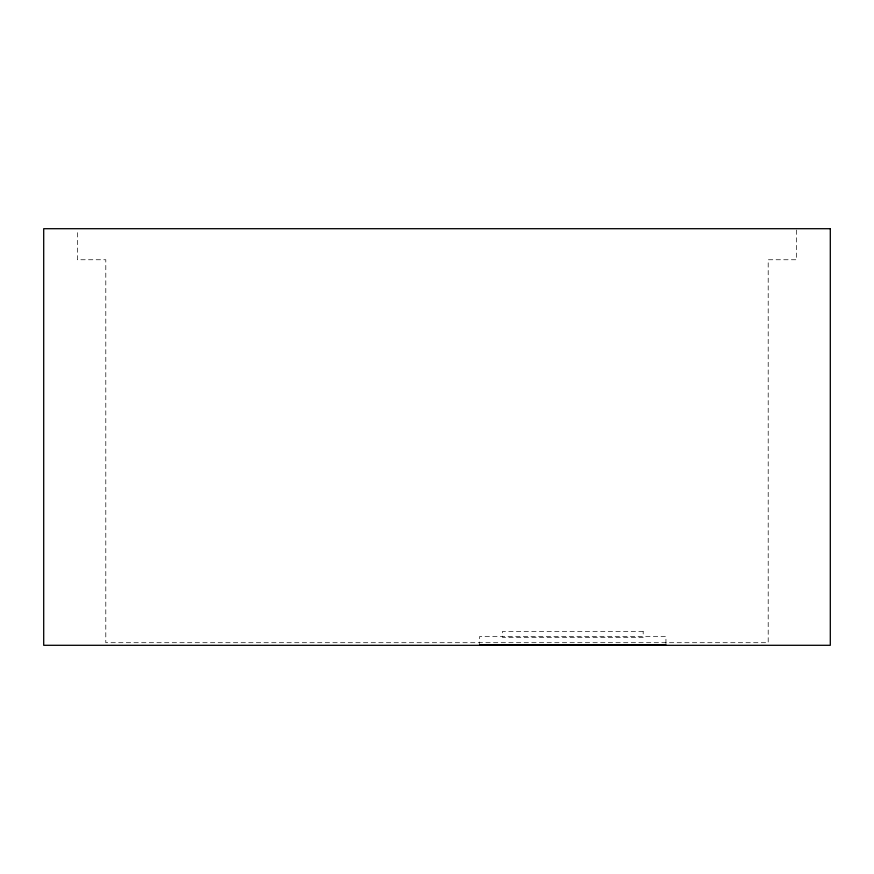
<?xml version="1.0" encoding="UTF-8"?>
<svg xmlns="http://www.w3.org/2000/svg" width="874" height="874" viewBox="0 0 874 874"><rect width="100%" height="100%" fill="white"/><g stroke="black" fill="none" stroke-linecap="round" stroke-linejoin="round"><path stroke-width="0.66" stroke-dasharray="4.37 3.28" d="M796.662 230.059L796.662 259.753L768.202 259.753L768.202 642.707L105.798 642.707L105.798 259.753L77.338 259.753L77.338 230.059M665.944 643.592L665.944 636.501L479.64 636.501L479.64 643.592M643.177 631.531L502.408 631.531L502.408 637.321L643.177 637.321L643.177 631.531"/><path stroke-width="1.31" d="M479.64 644.772L665.944 644.772M830.3 228.704L43.7 228.704L43.7 645.296L830.3 645.296L830.3 228.704"/></g></svg>
